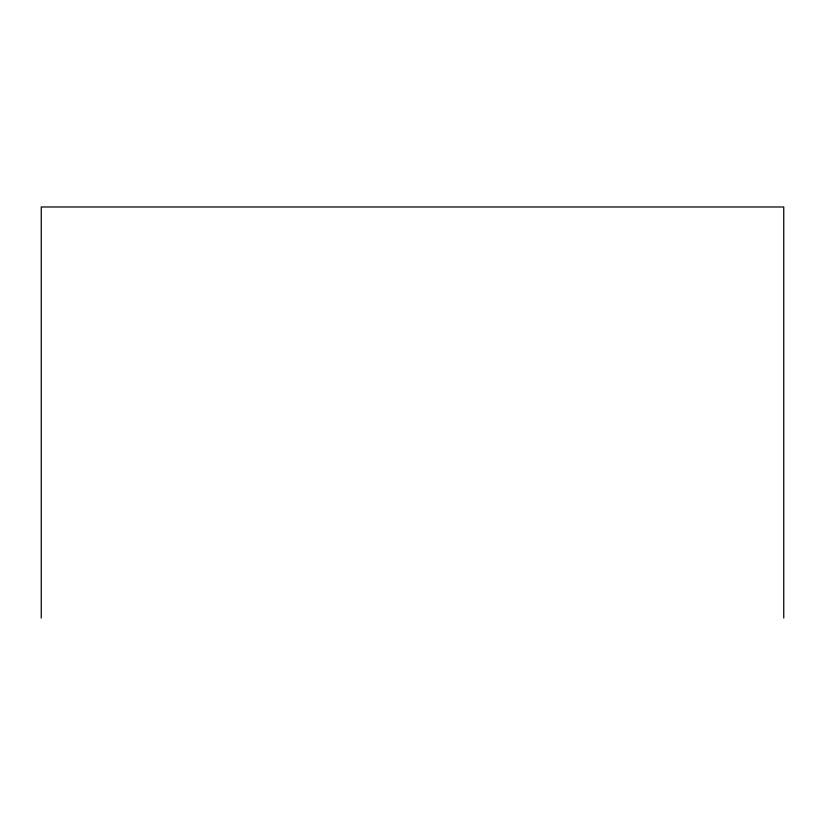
<?xml version="1.0" encoding="UTF-8"?>
<svg xmlns="http://www.w3.org/2000/svg" width="825" height="825" viewBox="0 0 825 825"><rect width="100%" height="100%" fill="white"/><g stroke="black" fill="none" stroke-linecap="round" stroke-linejoin="round"><path stroke-width="1.24" d="M783.75 618.018L783.75 206.982L41.25 206.982L41.25 618.018"/></g></svg>
